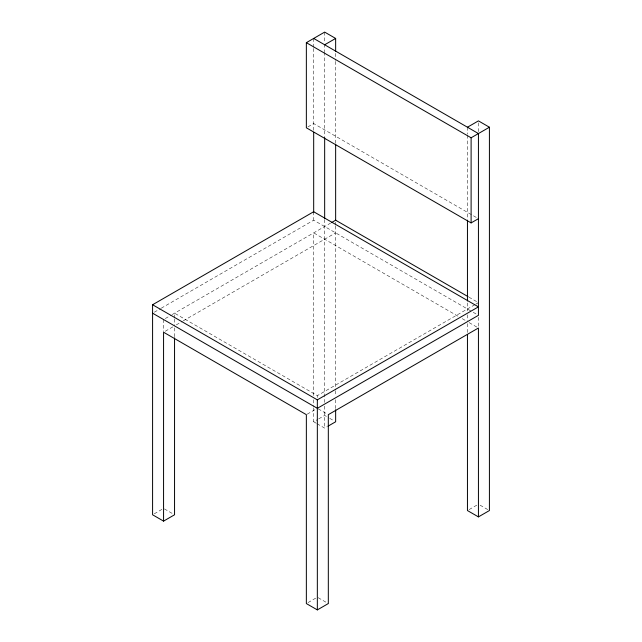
<?xml version="1.0" encoding="UTF-8"?>
<svg xmlns="http://www.w3.org/2000/svg" width="642" height="642" viewBox="0 0 642 642"><rect width="100%" height="100%" fill="white"/><g stroke="black" fill="none" stroke-linecap="round" stroke-linejoin="round"><path stroke-width="0.48" stroke-dasharray="3.21 2.41" d="M307.983 126.851L313.681 123.561L478.434 218.681M154.321 312.205L160.38 308.698M161.246 308.2L313.681 220.198L472.36 311.811M165.307 318.544L171.374 315.037M172.249 314.532L330.574 223.119M165.267 331.248L172.875 326.85M176.285 324.884L182.36 321.377M183.227 320.872L335.646 232.877M174.552 318.079L174.552 313.2L317.341 395.641L475.048 304.581M475.899 304.099L478.434 302.631M307.197 414.178L315.647 409.299M154.273 513.809L161.88 509.411M313.681 407.782L313.681 421.778L317.902 419.338M318.745 418.849L324.659 415.43L328.889 417.87M317.06 423.728L324.659 428.118L327.195 426.649M308.048 602.581L316.49 597.702M469.142 509.579L477.584 504.7M468.909 297.134L477.568 302.133M473.226 312.309L478.434 315.318M457.931 316.161L313.681 232.877L313.681 395.785M462.256 318.657L466.582 321.161M469.142 322.629L477.584 327.508M318.183 408.81L327.476 414.178M329.731 418.359L333.952 420.799M480.12 505.19L487.727 509.579M313.681 421.778L316.209 423.238M164.416 508.929L172.858 513.809M318.183 597.702L328.319 603.56M478.434 122.879L478.434 131.867M478.434 317.317L478.434 327.308M467.448 127.22L467.448 134.21M467.448 135.205L467.448 219.099M467.448 302.984L467.448 310.929M467.448 314.829L467.448 320.679M467.448 323.656L467.448 332.652M335.646 53.422L335.646 60.46M335.646 61.407L335.646 143.535M335.646 222.148L335.646 225.214M335.646 226.048L335.646 389.79M335.646 390.689L335.646 395.785M335.646 399.709L335.646 408.785M324.659 32.1L324.659 43.11M324.659 44.113L324.659 51.769M324.659 52.114L324.659 137.661M324.659 219.548L324.659 402.422M324.659 406.129L324.659 428.118M317.341 395.641L317.341 397.591M313.681 38.44L313.681 47.428M313.681 48.431L313.681 130.318M313.681 211.74L313.681 220.198M313.681 399.789L313.681 406.779M174.552 319.058L174.552 325.887M174.552 327.885L174.552 336.881M163.566 319.539L163.566 331.537"/><path stroke-width="0.96" d="M478.434 218.681L471.108 222.91L306.354 127.79L306.354 42.669L324.659 32.1L335.646 38.44L335.646 51.456M324.659 44.779L335.646 38.44M152.587 304.749L313.681 211.74L478.434 306.86L317.341 399.862L152.587 304.749L152.587 514.78L163.566 521.119L174.552 514.78L174.552 337.877M467.448 127.22L478.434 120.881L489.413 127.22L489.413 510.551L478.434 516.89L467.448 510.551L467.448 334.651M306.354 42.669L471.108 137.789L489.413 127.22M331.416 222.638L335.646 220.198L468.05 296.636M328.038 426.168L335.646 421.778L335.646 409.74M163.566 521.119L163.566 332.227L306.354 414.66L306.354 603.56L317.341 609.9L328.319 603.56L328.319 414.66L478.434 327.998L478.434 516.89M313.681 38.44L478.434 133.56L478.434 315.318L317.341 408.32L152.587 313.2M471.108 137.789L471.108 222.91M467.448 220.094L467.448 300.986M335.646 144.298L335.646 220.599M324.659 137.661L324.659 218.545M317.341 399.862L317.341 609.9M313.681 132.316L313.681 212.205"/></g></svg>
